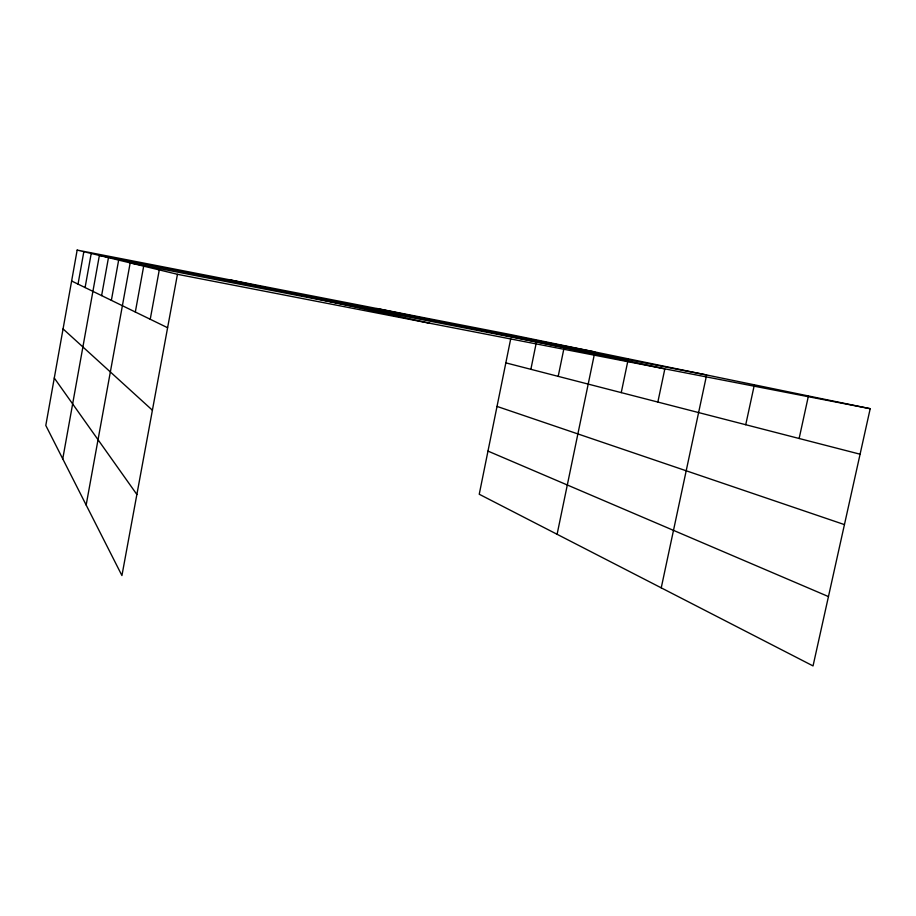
<?xml version="1.0" encoding="UTF-8"?>
<svg xmlns="http://www.w3.org/2000/svg" width="916" height="916" viewBox="0 0 916 916"><rect width="100%" height="100%" fill="white"/><g stroke="black" fill="none" stroke-linecap="round" stroke-linejoin="round"><path stroke-width="1.37" d="M77.162 250.079L45.8 425.448L121.931 575.546L177.452 274.308L77.162 250.079L511.529 334.764L870.2 408.696L813.042 665.921L479.24 494.251L510.716 338.771M78.032 284.12L83.837 251.694M85.085 287.555L91.211 253.48M62.746 458.87L99.375 255.45L594.85 351.939M101.619 295.593L108.466 257.648M111.374 300.345L118.656 260.11M86.161 505.037L130.175 262.892L706.625 374.976M135.328 312.001L143.686 266.155M150.235 319.26L159.281 269.922M530.868 369.32L536.272 342.767M558.199 376.361L563.935 348.469M557.1 534.291L594.278 354.732M621.243 392.62L628.307 358.832M657.848 402.067L664.776 369.205M661.237 587.854L706.328 376.373M745.738 424.726L754.36 384.812M799.13 438.489L808.427 395.964M177.452 274.308L870.2 408.696M376.82 308.497L664.409 368.77M229.401 279.758L430.096 323.325M505.838 362.862L860.09 454.21M497.022 406.418L844.438 524.605M487.976 451.096L828.453 596.579M71.631 281.006L167.605 327.722M63.067 328.913L152.399 410.219M54.284 378.033L136.873 494.48"/></g></svg>
